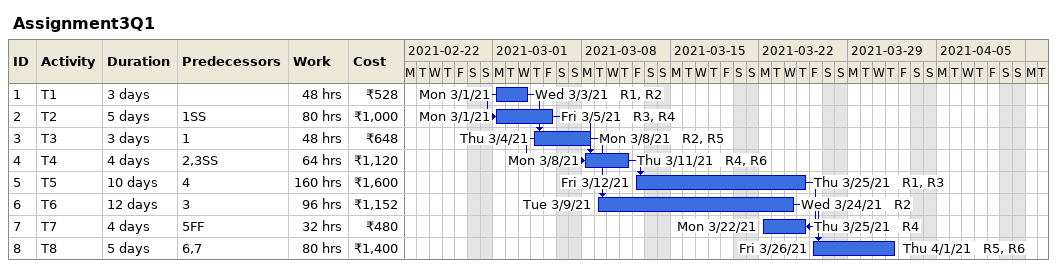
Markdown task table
Assignment3Q1

| ID | Task | Duration | Start | Finish | Predecessors | Resources | Work (h) | Cost (₹) |
|---|---|---|---|---|---|---|---|---|
| 1 | T1 | 3d | 2021-03-01 | 2021-03-03 |  | R1, R2 | 48 | 528 |
| 2 | T2 | 5d | 2021-03-01 | 2021-03-05 | 1SS | R3, R4 | 80 | 1000 |
| 3 | T3 | 3d | 2021-03-04 | 2021-03-08 | 1 | R2, R5 | 48 | 648 |
| 4 | T4 | 4d | 2021-03-08 | 2021-03-11 | 2, 3SS | R4, R6 | 64 | 1120 |
| 5 | T5 | 10d | 2021-03-12 | 2021-03-25 | 4 | R1, R3 | 160 | 1600 |
| 6 | T6 | 12d | 2021-03-09 | 2021-03-24 | 3 | R2 | 96 | 1152 |
| 7 | T7 | 4d | 2021-03-22 | 2021-03-25 | 5FF | R4 | 32 | 480 |
| 8 | T8 | 5d | 2021-03-26 | 2021-04-01 | 6, 7 | R5, R6 | 80 | 1400 |
